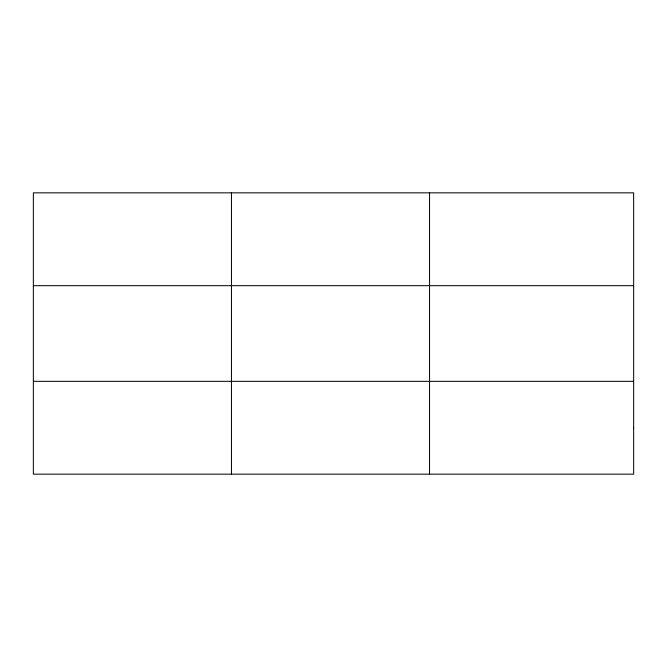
<?xml version="1.0" encoding="UTF-8"?>
<svg xmlns="http://www.w3.org/2000/svg" width="667" height="667" viewBox="0 0 667 667"><rect width="100%" height="100%" fill="white"/><g stroke="black" fill="none" stroke-linecap="round" stroke-linejoin="round"><path stroke-width="1" d="M231.449 192.838L231.449 474.162M429.548 192.838L429.548 474.162M33.35 285.676L633.65 285.676M33.35 381.324L633.65 381.324M633.65 427.747L633.65 474.162L33.35 474.162L33.35 192.838L633.65 192.838L633.65 427.747"/></g></svg>
